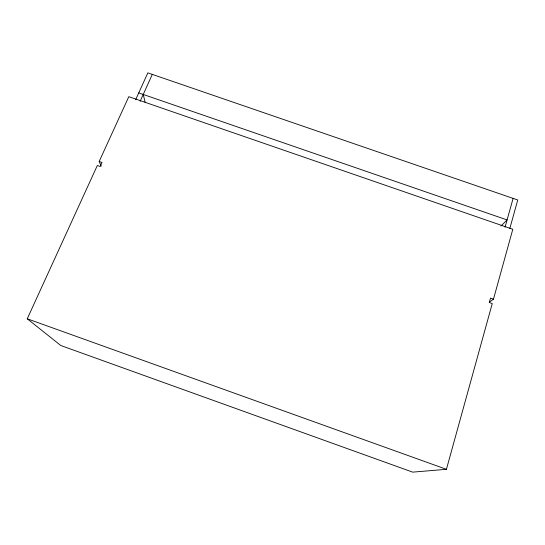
<?xml version="1.0" encoding="UTF-8"?>
<svg xmlns="http://www.w3.org/2000/svg" width="545" height="545" viewBox="0 0 545 545"><rect width="100%" height="100%" fill="white"/><g stroke="black" fill="none" stroke-linecap="round" stroke-linejoin="round"><path stroke-width="0.82" d="M509.841 228.437L517.75 199.981L147.838 72.86L135.637 99.755M99.183 161.449L102.038 162.444L100.185 166.511L97.323 165.51L27.25 318.791L60.802 345.516L412.681 472.14L446.423 469.306L492.264 303.551L489.281 302.516L490.5 298.129L493.477 299.164L512.804 229.261L128.797 96.676L99.183 161.449L101.179 166.116M505.038 227.224L513.111 198.387M140.147 101.316L152.3 74.392M500.862 226.1L507.075 219.928L138.743 92.902M489.424 302.141L493.477 299.164M27.25 318.791L446.423 469.306M143.246 94.448L145.208 102.542"/></g></svg>
